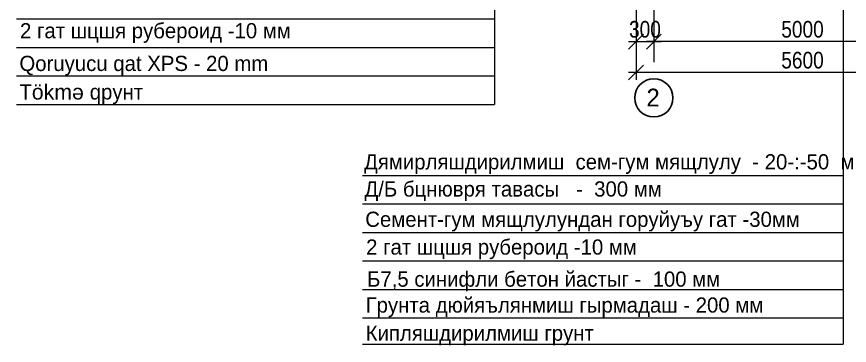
# Model space of a CAD drawing. Header units: millimetres. Extents: x 1067644 to 1117794, y -913136 to -692535.
# Drawn here: x 1095477 to 1109482, y -738991 to -733455 of the extents above; entities that cross this region are included whole.
import ezdxf

# ---------------------------------------------------------------- set-up
doc = ezdxf.new("R2010")
doc.units = ezdxf.units.MM
doc.linetypes.add('DASHDOT', pattern=[25.4, 12.7, -6.35, 0, -6.35])
for name, color, linetype, lineweight in [('111_Ном._пера__1', 7, 'Continuous', 100), ('Arcs_Circles_Ном._пера__98', 7, 'Continuous', 20), ('Text blocks_Ном._пера__1', 7, 'Continuous', 100), ('Стены наружные_Ном._пера__97', 7, 'Continuous', 13)]:
    doc.layers.add(name, color=color, linetype=linetype, lineweight=lineweight)
doc.styles.add('style3', font='ARIAAL_.TTF', dxfattribs={"height": 300})
doc.styles.add('yazitipi', font='ARIALN.TTF')
doc.styles.add('СГЕНЕРИР_СТИЛЬ_3', font='a3ar(la).ttf')
doc.dimstyles.new('sevda', dxfattribs={"dimscale": 100, "dimtxt": 2.8, "dimasz": 2.5, "dimexe": 1.25, "dimexo": 0.625, "dimtad": 1, "dimtxsty": 'yazitipi', "dimblk": 'OBLIQUE', "dimcen": 2.5, "dimdle": 1.25, "dimclrd": 253, "dimclre": 253, "dimclrt": 73, "dimaunit": 1, "dimadec": 3, "dimazin": 0, "dimtfac": 1, "dimtmove": 1, "dimatfit": 3, "dimfxl": 1, "dimlwd": 13, "dimlwe": 13, "dimarcsym": 0})

# ---------------------------------------------------------------- blocks, each defined once
blk = doc.blocks.new('_Oblique')
at = {"color": 0, "linetype": 'ByBlock', "lineweight": -2}
blk.add_line((-0.5, -0.5), (0.5, 0.5), dxfattribs=at)
blk = doc.blocks.new('*D476')
at = {"color": 253, "lineweight": 13, "ltscale": 5, "transparency": 16777216}
for p, q in [((1106194, -732458), (1106194, -734001)), ((1111194, -732458), (1111194, -734001)), ((1111319, -733876), (1106069, -733876))]:
    blk.add_line(p, q, dxfattribs=at)
at = {"layer": 'Defpoints', "color": 0, "ltscale": 5, "transparency": 16777216}
for p in [(1106194, -732395), (1111194, -732395), (1106194, -733876)]:
    blk.add_point(p, dxfattribs=at)
at = {"color": 253, "lineweight": 13, "ltscale": 5, "transparency": 16777216, "xscale": 250, "yscale": 250, "zscale": 250, "rotation": 180}
blk.add_blockref('_Oblique', (1106194, -733876), dxfattribs=at)
at = {"color": 253, "lineweight": 13, "ltscale": 5, "transparency": 16777216, "xscale": 250, "yscale": 250, "zscale": 250}
blk.add_blockref('_Oblique', (1111194, -733876), dxfattribs=at)
at = {"color": 73, "ltscale": 5, "transparency": 16777216, "insert": (1108694, -733670), "char_height": 280, "attachment_point": 5, "style": 'yazitipi'}
blk.add_mtext('5000', dxfattribs=at)
blk = doc.blocks.new('*D477')
at = {"color": 253, "lineweight": 13, "ltscale": 15, "transparency": 16777216}
for p, q in [((1111494, -733158), (1111494, -734521)), ((1105894, -733778), (1105894, -734521)), ((1111619, -734396), (1105769, -734396))]:
    blk.add_line(p, q, dxfattribs=at)
at = {"layer": 'Defpoints', "color": 0, "ltscale": 15, "transparency": 16777216}
for p in [(1111494, -733095), (1105894, -733716), (1105894, -734396)]:
    blk.add_point(p, dxfattribs=at)
at = {"color": 253, "lineweight": 13, "ltscale": 15, "transparency": 16777216, "xscale": 250, "yscale": 250, "zscale": 250, "rotation": 180}
blk.add_blockref('_Oblique', (1105894, -734396), dxfattribs=at)
at = {"color": 253, "lineweight": 13, "ltscale": 15, "transparency": 16777216, "xscale": 250, "yscale": 250, "zscale": 250}
blk.add_blockref('_Oblique', (1111494, -734396), dxfattribs=at)
at = {"color": 73, "ltscale": 15, "transparency": 16777216, "insert": (1108694, -734190), "char_height": 280, "attachment_point": 5, "style": 'yazitipi'}
blk.add_mtext('5600', dxfattribs=at)
blk = doc.blocks.new('*D474')
at = {"color": 253, "lineweight": 13, "ltscale": 15, "transparency": 16777216}
for p, q in [((1105894, -732658), (1105894, -734001)), ((1106194, -733158), (1106194, -734001)), ((1105769, -733876), (1106319, -733876))]:
    blk.add_line(p, q, dxfattribs=at)
at = {"layer": 'Defpoints', "color": 0, "ltscale": 15, "transparency": 16777216}
for p in [(1105894, -732595), (1106194, -733095), (1106194, -733876)]:
    blk.add_point(p, dxfattribs=at)
at = {"color": 253, "lineweight": 13, "ltscale": 15, "transparency": 16777216, "xscale": 250, "yscale": 250, "zscale": 250, "rotation": 180}
blk.add_blockref('_Oblique', (1105894, -733876), dxfattribs=at)
at = {"color": 253, "lineweight": 13, "ltscale": 15, "transparency": 16777216, "xscale": 250, "yscale": 250, "zscale": 250}
blk.add_blockref('_Oblique', (1106194, -733876), dxfattribs=at)
at = {"color": 73, "ltscale": 15, "transparency": 16777216, "insert": (1106044, -733670), "char_height": 280, "attachment_point": 5, "style": 'yazitipi'}
blk.add_mtext('300', dxfattribs=at)

msp = doc.modelspace()

# ---------------------------------------------------------------- linework, layer by layer
at = {"linetype": 'DASHDOT', "lineweight": 15, "ltscale": 25}
msp.add_line((1106193.63, -727552.24), (1106193.63, -734501.172), dxfattribs=at)
at = {"ltscale": 2}
msp.add_circle((1106193.63, -734822.898), 321.726, dxfattribs=at)
msp.add_circle((1106193.63, -734822.898), 321.726, dxfattribs=at)
at = {"layer": 'Стены наружные_Ном._пера__97', "linetype": 'Continuous'}
for p, q in [((1095476.517, -733494.416), (1103512.213, -733494.416)), ((1095476.517, -733494.416), (1103512.213, -733494.416)), ((1095476.517, -733974.416), (1103512.213, -733974.416)), ((1095476.517, -734454.416), (1103512.213, -734454.416)), ((1095476.517, -734934.416), (1103512.213, -734934.416)), ((1101295.994, -736129.468), (1109378.698, -736129.468)), ((1101295.994, -736609.468), (1109378.698, -736609.468)), ((1101295.994, -737089.468), (1109378.698, -737089.468)), ((1101295.994, -737569.468), (1109378.698, -737569.468)), ((1101295.994, -738049.468), (1109378.698, -738049.468)), ((1101295.994, -738529.468), (1109378.698, -738529.468)), ((1101295.994, -738970.546), (1109378.698, -738970.546))]:
    msp.add_line(p, q, dxfattribs=at)

# ---------------------------------------------------------------- texts
at = {"ltscale": 2, "insert": (1106292.908, -734668.698), "char_height": 300, "width": 6406.56045, "attachment_point": 3, "rotation": 359.7096595, "style": 'style3'}
msp.add_mtext('2', dxfattribs=at)
at = {"layer": '111_Ном._пера__1', "linetype": 'Continuous', "insert": (1101339.959, -736906.648), "char_height": 256, "attachment_point": 4, "style": 'СГЕНЕРИР_СТИЛЬ_3'}
msp.add_mtext('Семент-гум мящлулундан горуйуъу гат -30мм', dxfattribs=at)
at = {"layer": 'Arcs_Circles_Ном._пера__98', "linetype": 'Continuous', "insert": (1101319.276, -735938.367), "char_height": 256, "attachment_point": 4, "style": 'СГЕНЕРИР_СТИЛЬ_3'}
msp.add_mtext('{Дямирляшдирилмиш  сем-гум мящлулу  - 20-:-50  мм}', dxfattribs=at)
at = {"layer": 'Text blocks_Ном._пера__1', "linetype": 'Continuous', "char_height": 256, "attachment_point": 4, "style": 'СГЕНЕРИР_СТИЛЬ_3'}
for s, insert in [('{2 гат шцшя рубероид -10 мм}', (1095533.392, -733730.419)), ('Qoruyucu qat XPS - 20 mm', (1095522.754, -734281.479)), ('T{\\fArial|b0|i0|c238|p34;ökmə }qрунт', (1095522.754, -734761.479)), ('{Д/Б бцнювря тавасы   -  300 мм }', (1101326.33, -736396.06)), ('{Д/Б бцнювря тавасы   -  300 мм }', (1101326.33, -736396.06)), ('{2 гат шцшя рубероид -10 мм}', (1101354.361, -737373.635)), ('Б7,5 синифли бетон йастыг -  100 мм', (1101369.325, -737913.665)), ('Грунта дюйяълянмиш гырмадаш - 200 мм', (1101345.612, -738350.648)), ('Кипляшдирилмиш грунт', (1101347.416, -738824.871))]:
    msp.add_mtext(s, dxfattribs=dict(at, insert=insert))

# ---------------------------------------------------------------- dimensions: what is measured, and where the dimension line sits
at = {"ltscale": 5}
dim = msp.add_linear_dim(base=(1106193.63, -733875.744), p1=(1111193.63, -732395.478), p2=(1106193.63, -732395.478), angle=180, dimstyle='sevda', dxfattribs=at)
dim.commit()
dim.dimension.update_dxf_attribs({"geometry": '*D476', "text_midpoint": (1108693.63, -733670.284)})
at = {"ltscale": 15}
dim = msp.add_linear_dim(base=(1106193.63, -733875.744), p1=(1105893.63, -732595.478), p2=(1106193.63, -733095.478), angle=180, dimstyle='sevda', dxfattribs=at)
dim.commit()
dim.dimension.update_dxf_attribs({"geometry": '*D474', "text_midpoint": (1106043.63, -733875.744), "dimtype": 160})
dim = msp.add_linear_dim(base=(1105893.63, -734395.744), p1=(1111493.63, -733095.478), p2=(1105893.63, -733715.744), angle=180, dimstyle='sevda', dxfattribs=at)
dim.commit()
dim.dimension.update_dxf_attribs({"geometry": '*D477', "text_midpoint": (1108693.63, -734190.284)})

# ---------------------------------------------------------------- leaders
for points in [[(1105711.057, -731537.261), (1103512.213, -731537.261), (1103512.213, -734934.416)], [(1109378.698, -733095.478), (1109378.698, -738970.546)]]:
    msp.add_leader(points, dimstyle='sevda', override={"dimgap": 0.625, "dimtad": 0}, dxfattribs=at)

doc.saveas('drawing.dxf')
